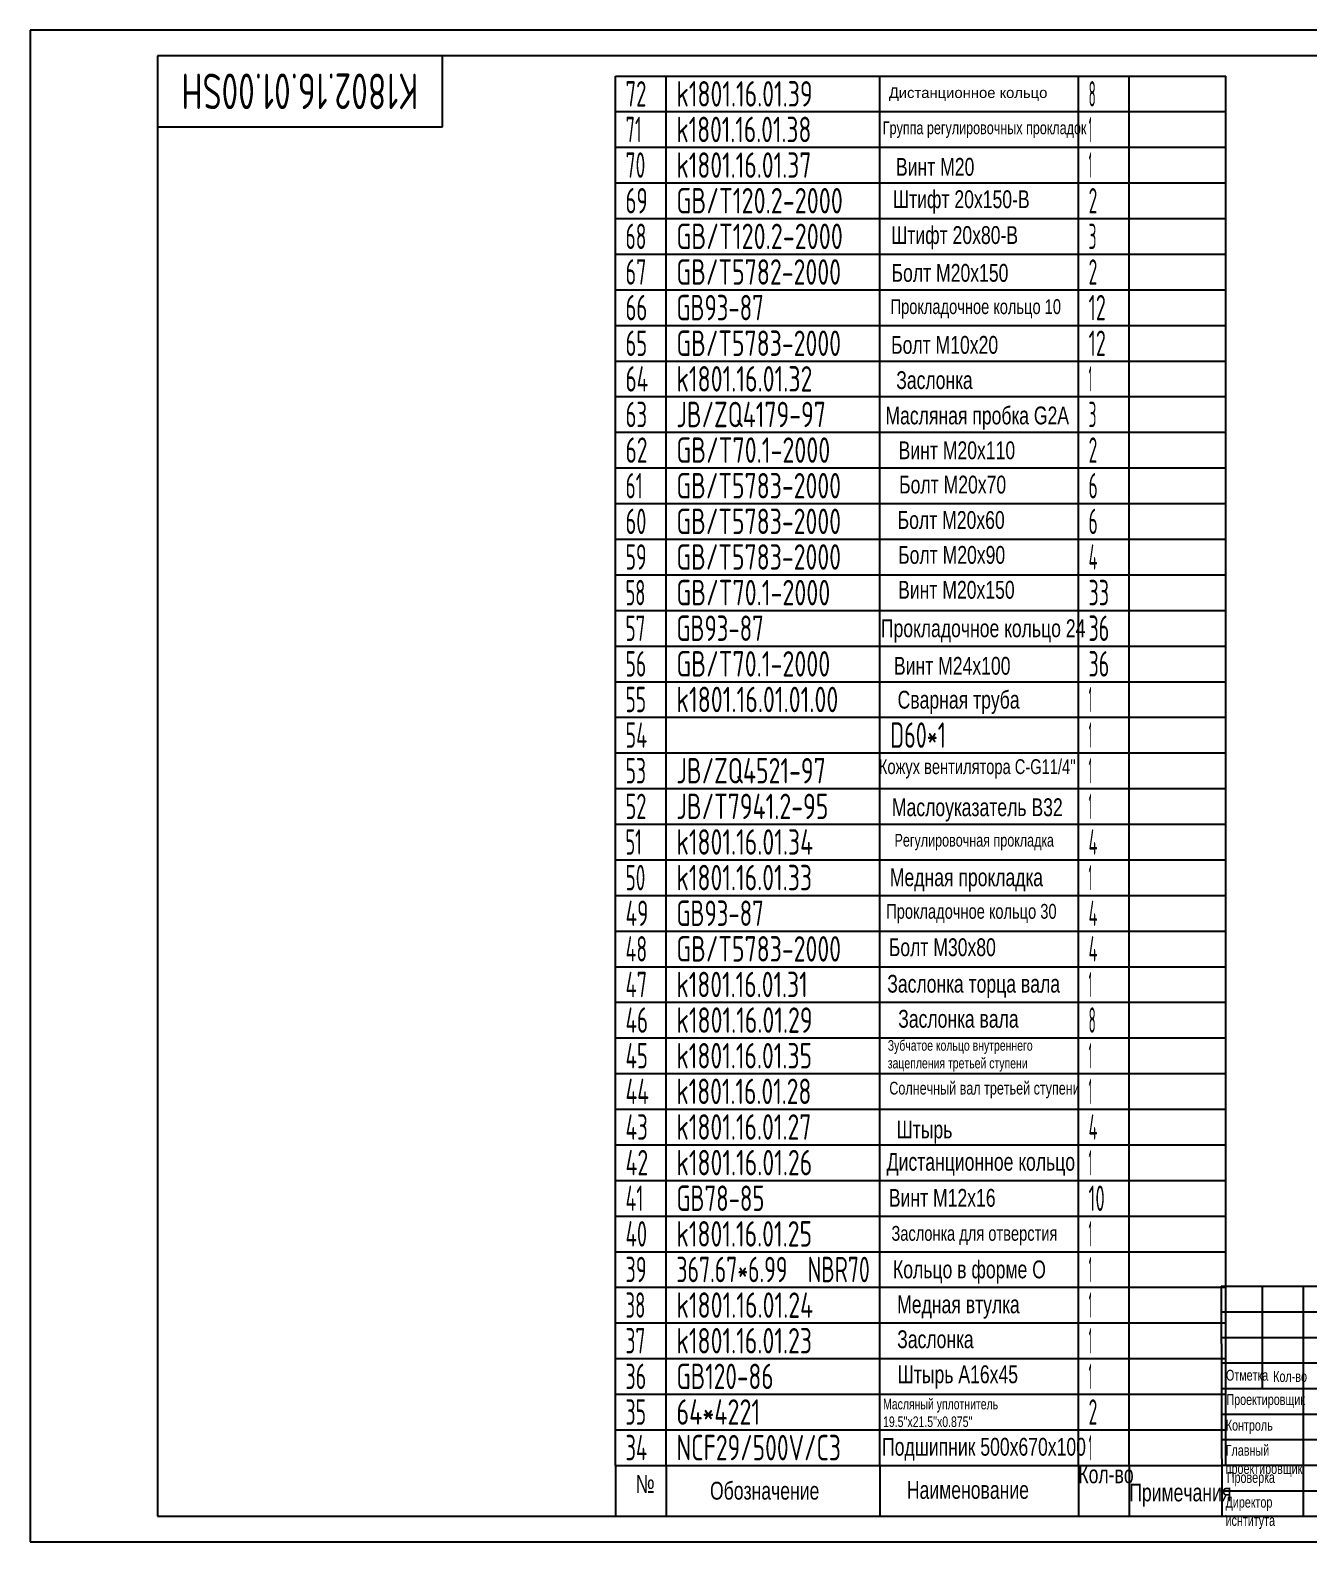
# Model space of a CAD drawing. Header units: millimetres. Extents: x 0 to 5040, y -139 to 3564.
# Drawn here: x 0 to 3013, y 0 to 3564 of the extents above; entities that cross this region are included whole.
import ezdxf
from ezdxf.enums import TextEntityAlignment as Align

# ---------------------------------------------------------------- set-up
doc = ezdxf.new("R2010")
doc.units = ezdxf.units.MM
doc.header["$LTSCALE"] = 120
doc.linetypes.add('F', pattern=[0.75, 0.5, -0.25])
doc.linetypes.add('G', pattern=[2, 1.25, -0.25, 0.25, -0.25])
for name, color, linetype in [('01', 7, 'Continuous'), ('02', 1, 'Continuous'), ('04', 2, 'F'), ('05', 4, 'G'), ('11', 3, 'Continuous'), ('THICK', 7, 'Continuous')]:
    doc.layers.add(name, color=color, linetype=linetype)
doc.styles.get("Standard").update_dxf_attribs({"font": 'isocp', "width": 0.707, "bigfont": 'intecad.shx'})

# ---------------------------------------------------------------- blocks, each defined once
blk = doc.blocks.new('*U16', base_point=(251.96, 168.31))
at = {"layer": '01'}
for p, q in [((251.96, 168.31), (251.96, 182.31)), ((195.96, 168.31), (251.96, 168.31))]:
    blk.add_line(p, q, dxfattribs=at)
blk = doc.blocks.new('*U17')
at = {"layer": '04'}
blk.add_blockref('*U16', (0, 0), dxfattribs=at)
blk = doc.blocks.new('*U18')
at = {"layer": '01'}
for points in [[(415, 292), (25, 292)], [(25, 292), (25, 5)], [(415, 5), (415, 292)], [(25, 5), (415, 5)]]:
    blk.add_lwpolyline(points, dxfattribs=at)
at = {"layer": '02'}
for points in [[(420, 297), (0, 297)], [(0, 297), (0, 0)], [(420, 0), (420, 297)], [(0, 0), (420, 0)]]:
    blk.add_lwpolyline(points, dxfattribs=at)
blk = doc.blocks.new('*U56')
at = {"layer": '01'}
for p, q in [((0, -84), (0, 0)), ((1440, -84), (1440, 0))]:
    blk.add_line(p, q, dxfattribs=at)
at = {"layer": '02'}
for p, q in [((0, 0), (120, 0)), ((120, -84), (120, 0)), ((120, 0), (624, 0)), ((624, -84), (624, 0)), ((624, 0), (1092, 0)), ((1092, -84), (1092, 0)), ((1092, 0), (1212, 0)), ((1212, -84), (1212, 0)), ((1212, 0), (1440, 0))]:
    blk.add_line(p, q, dxfattribs=at)
blk = doc.blocks.new('*U57')
at = {"layer": '01'}
for p, q in [((0, -84), (0, 0)), ((1440, -84), (1440, 0))]:
    blk.add_line(p, q, dxfattribs=at)
at = {"layer": '02'}
for p, q in [((0, 0), (120, 0)), ((120, -84), (120, 0)), ((120, 0), (624, 0)), ((624, -84), (624, 0)), ((624, 0), (1092, 0)), ((1092, -84), (1092, 0)), ((1092, 0), (1212, 0)), ((1212, -84), (1212, 0)), ((1212, 0), (1440, 0))]:
    blk.add_line(p, q, dxfattribs=at)
blk = doc.blocks.new('*U58')
at = {"layer": '01'}
for p, q in [((0, -84), (0, 0)), ((1440, -84), (1440, 0))]:
    blk.add_line(p, q, dxfattribs=at)
at = {"layer": '02'}
for p, q in [((0, 0), (120, 0)), ((120, -84), (120, 0)), ((120, 0), (624, 0)), ((624, -84), (624, 0)), ((624, 0), (1092, 0)), ((1092, -84), (1092, 0)), ((1092, 0), (1212, 0)), ((1212, -84), (1212, 0)), ((1212, 0), (1440, 0))]:
    blk.add_line(p, q, dxfattribs=at)
blk = doc.blocks.new('*U59')
at = {"layer": '01'}
for p, q in [((0, -84), (0, 0)), ((1440, -84), (1440, 0))]:
    blk.add_line(p, q, dxfattribs=at)
at = {"layer": '02'}
for p, q in [((0, 0), (120, 0)), ((120, -84), (120, 0)), ((120, 0), (624, 0)), ((624, -84), (624, 0)), ((624, 0), (1092, 0)), ((1092, -84), (1092, 0)), ((1092, 0), (1212, 0)), ((1212, -84), (1212, 0)), ((1212, 0), (1440, 0))]:
    blk.add_line(p, q, dxfattribs=at)
blk = doc.blocks.new('*U60')
at = {"layer": '01'}
for p, q in [((0, -84), (0, 0)), ((1440, -84), (1440, 0))]:
    blk.add_line(p, q, dxfattribs=at)
at = {"layer": '02'}
for p, q in [((0, 0), (120, 0)), ((120, -84), (120, 0)), ((120, 0), (624, 0)), ((624, -84), (624, 0)), ((624, 0), (1092, 0)), ((1092, -84), (1092, 0)), ((1092, 0), (1212, 0)), ((1212, -84), (1212, 0)), ((1212, 0), (1440, 0))]:
    blk.add_line(p, q, dxfattribs=at)
blk = doc.blocks.new('*U61')
at = {"layer": '01'}
for p, q in [((0, -84), (0, 0)), ((1440, -84), (1440, 0))]:
    blk.add_line(p, q, dxfattribs=at)
at = {"layer": '02'}
for p, q in [((0, 0), (120, 0)), ((120, -84), (120, 0)), ((120, 0), (624, 0)), ((624, -84), (624, 0)), ((624, 0), (1092, 0)), ((1092, -84), (1092, 0)), ((1092, 0), (1212, 0)), ((1212, -84), (1212, 0)), ((1212, 0), (1440, 0))]:
    blk.add_line(p, q, dxfattribs=at)
blk = doc.blocks.new('*U62')
at = {"layer": '01'}
for p, q in [((0, -84), (0, 0)), ((1440, -84), (1440, 0))]:
    blk.add_line(p, q, dxfattribs=at)
at = {"layer": '02'}
for p, q in [((0, 0), (120, 0)), ((120, -84), (120, 0)), ((120, 0), (624, 0)), ((624, -84), (624, 0)), ((624, 0), (1092, 0)), ((1092, -84), (1092, 0)), ((1092, 0), (1212, 0)), ((1212, -84), (1212, 0)), ((1212, 0), (1440, 0))]:
    blk.add_line(p, q, dxfattribs=at)
blk = doc.blocks.new('*U63')
at = {"layer": '01'}
for p, q in [((0, -84), (0, 0)), ((1440, -84), (1440, 0))]:
    blk.add_line(p, q, dxfattribs=at)
at = {"layer": '02'}
for p, q in [((0, 0), (120, 0)), ((120, -84), (120, 0)), ((120, 0), (624, 0)), ((624, -84), (624, 0)), ((624, 0), (1092, 0)), ((1092, -84), (1092, 0)), ((1092, 0), (1212, 0)), ((1212, -84), (1212, 0)), ((1212, 0), (1440, 0))]:
    blk.add_line(p, q, dxfattribs=at)
blk = doc.blocks.new('*U64')
at = {"layer": '01'}
for p, q in [((0, -84), (0, 0)), ((1440, -84), (1440, 0))]:
    blk.add_line(p, q, dxfattribs=at)
at = {"layer": '02'}
for p, q in [((0, 0), (120, 0)), ((120, -84), (120, 0)), ((120, 0), (624, 0)), ((624, -84), (624, 0)), ((624, 0), (1092, 0)), ((1092, -84), (1092, 0)), ((1092, 0), (1212, 0)), ((1212, -84), (1212, 0)), ((1212, 0), (1440, 0))]:
    blk.add_line(p, q, dxfattribs=at)
blk = doc.blocks.new('*U65')
at = {"layer": '01'}
for p, q in [((0, -84), (0, 0)), ((1440, -84), (1440, 0))]:
    blk.add_line(p, q, dxfattribs=at)
at = {"layer": '02'}
for p, q in [((0, 0), (120, 0)), ((120, -84), (120, 0)), ((120, 0), (624, 0)), ((624, -84), (624, 0)), ((624, 0), (1092, 0)), ((1092, -84), (1092, 0)), ((1092, 0), (1212, 0)), ((1212, -84), (1212, 0)), ((1212, 0), (1440, 0))]:
    blk.add_line(p, q, dxfattribs=at)
blk = doc.blocks.new('*U66')
at = {"layer": '01'}
for p, q in [((0, -84), (0, 0)), ((1440, -84), (1440, 0))]:
    blk.add_line(p, q, dxfattribs=at)
at = {"layer": '02'}
for p, q in [((0, 0), (120, 0)), ((120, -84), (120, 0)), ((120, 0), (624, 0)), ((624, -84), (624, 0)), ((624, 0), (1092, 0)), ((1092, -84), (1092, 0)), ((1092, 0), (1212, 0)), ((1212, -84), (1212, 0)), ((1212, 0), (1440, 0))]:
    blk.add_line(p, q, dxfattribs=at)
blk = doc.blocks.new('*U67')
at = {"layer": '01'}
for p, q in [((0, -84), (0, 0)), ((1440, -84), (1440, 0))]:
    blk.add_line(p, q, dxfattribs=at)
at = {"layer": '02'}
for p, q in [((0, 0), (120, 0)), ((120, -84), (120, 0)), ((120, 0), (624, 0)), ((624, -84), (624, 0)), ((624, 0), (1092, 0)), ((1092, -84), (1092, 0)), ((1092, 0), (1212, 0)), ((1212, -84), (1212, 0)), ((1212, 0), (1440, 0))]:
    blk.add_line(p, q, dxfattribs=at)
blk = doc.blocks.new('*U68')
at = {"layer": '01'}
for p, q in [((0, -84), (0, 0)), ((1440, -84), (1440, 0))]:
    blk.add_line(p, q, dxfattribs=at)
at = {"layer": '02'}
for p, q in [((0, 0), (120, 0)), ((120, -84), (120, 0)), ((120, 0), (624, 0)), ((624, -84), (624, 0)), ((624, 0), (1092, 0)), ((1092, -84), (1092, 0)), ((1092, 0), (1212, 0)), ((1212, -84), (1212, 0)), ((1212, 0), (1440, 0))]:
    blk.add_line(p, q, dxfattribs=at)
blk = doc.blocks.new('*U69')
at = {"layer": '01'}
for p, q in [((0, -84), (0, 0)), ((1440, -84), (1440, 0))]:
    blk.add_line(p, q, dxfattribs=at)
at = {"layer": '02'}
for p, q in [((0, 0), (120, 0)), ((120, -84), (120, 0)), ((120, 0), (624, 0)), ((624, -84), (624, 0)), ((624, 0), (1092, 0)), ((1092, -84), (1092, 0)), ((1092, 0), (1212, 0)), ((1212, -84), (1212, 0)), ((1212, 0), (1440, 0))]:
    blk.add_line(p, q, dxfattribs=at)
blk = doc.blocks.new('*U70')
at = {"layer": '01'}
for p, q in [((0, -84), (0, 0)), ((1440, -84), (1440, 0))]:
    blk.add_line(p, q, dxfattribs=at)
at = {"layer": '02'}
for p, q in [((0, 0), (120, 0)), ((120, -84), (120, 0)), ((120, 0), (624, 0)), ((624, -84), (624, 0)), ((624, 0), (1092, 0)), ((1092, -84), (1092, 0)), ((1092, 0), (1212, 0)), ((1212, -84), (1212, 0)), ((1212, 0), (1440, 0))]:
    blk.add_line(p, q, dxfattribs=at)
blk = doc.blocks.new('*U71')
at = {"layer": '01'}
for p, q in [((0, -84), (0, 0)), ((1440, -84), (1440, 0))]:
    blk.add_line(p, q, dxfattribs=at)
at = {"layer": '02'}
for p, q in [((0, 0), (120, 0)), ((120, -84), (120, 0)), ((120, 0), (624, 0)), ((624, -84), (624, 0)), ((624, 0), (1092, 0)), ((1092, -84), (1092, 0)), ((1092, 0), (1212, 0)), ((1212, -84), (1212, 0)), ((1212, 0), (1440, 0))]:
    blk.add_line(p, q, dxfattribs=at)
blk = doc.blocks.new('*U72')
at = {"layer": '01'}
for p, q in [((0, -84), (0, 0)), ((1440, -84), (1440, 0))]:
    blk.add_line(p, q, dxfattribs=at)
at = {"layer": '02'}
for p, q in [((0, 0), (120, 0)), ((120, -84), (120, 0)), ((120, 0), (624, 0)), ((624, -84), (624, 0)), ((624, 0), (1092, 0)), ((1092, -84), (1092, 0)), ((1092, 0), (1212, 0)), ((1212, -84), (1212, 0)), ((1212, 0), (1440, 0))]:
    blk.add_line(p, q, dxfattribs=at)
blk = doc.blocks.new('*U73')
at = {"layer": '01'}
for p, q in [((0, -84), (0, 0)), ((1440, -84), (1440, 0))]:
    blk.add_line(p, q, dxfattribs=at)
at = {"layer": '02'}
for p, q in [((0, 0), (120, 0)), ((120, -84), (120, 0)), ((120, 0), (624, 0)), ((624, -84), (624, 0)), ((624, 0), (1092, 0)), ((1092, -84), (1092, 0)), ((1092, 0), (1212, 0)), ((1212, -84), (1212, 0)), ((1212, 0), (1440, 0))]:
    blk.add_line(p, q, dxfattribs=at)
blk = doc.blocks.new('*U74')
at = {"layer": '01'}
for p, q in [((0, -84), (0, 0)), ((1440, -84), (1440, 0))]:
    blk.add_line(p, q, dxfattribs=at)
at = {"layer": '02'}
for p, q in [((0, 0), (120, 0)), ((120, -84), (120, 0)), ((120, 0), (624, 0)), ((624, -84), (624, 0)), ((624, 0), (1092, 0)), ((1092, -84), (1092, 0)), ((1092, 0), (1212, 0)), ((1212, -84), (1212, 0)), ((1212, 0), (1440, 0))]:
    blk.add_line(p, q, dxfattribs=at)
blk = doc.blocks.new('*U75')
at = {"layer": '01'}
for p, q in [((0, -84), (0, 0)), ((1440, -84), (1440, 0))]:
    blk.add_line(p, q, dxfattribs=at)
at = {"layer": '02'}
for p, q in [((0, 0), (120, 0)), ((120, -84), (120, 0)), ((120, 0), (624, 0)), ((624, -84), (624, 0)), ((624, 0), (1092, 0)), ((1092, -84), (1092, 0)), ((1092, 0), (1212, 0)), ((1212, -84), (1212, 0)), ((1212, 0), (1440, 0))]:
    blk.add_line(p, q, dxfattribs=at)
blk = doc.blocks.new('*U76')
at = {"layer": '01'}
for p, q in [((0, -84), (0, 0)), ((1440, -84), (1440, 0))]:
    blk.add_line(p, q, dxfattribs=at)
at = {"layer": '02'}
for p, q in [((0, 0), (120, 0)), ((120, -84), (120, 0)), ((120, 0), (624, 0)), ((624, -84), (624, 0)), ((624, 0), (1092, 0)), ((1092, -84), (1092, 0)), ((1092, 0), (1212, 0)), ((1212, -84), (1212, 0)), ((1212, 0), (1440, 0))]:
    blk.add_line(p, q, dxfattribs=at)
blk = doc.blocks.new('*U77')
at = {"layer": '01'}
for p, q in [((0, -84), (0, 0)), ((1440, -84), (1440, 0))]:
    blk.add_line(p, q, dxfattribs=at)
at = {"layer": '02'}
for p, q in [((0, 0), (120, 0)), ((120, -84), (120, 0)), ((120, 0), (624, 0)), ((624, -84), (624, 0)), ((624, 0), (1092, 0)), ((1092, -84), (1092, 0)), ((1092, 0), (1212, 0)), ((1212, -84), (1212, 0)), ((1212, 0), (1440, 0))]:
    blk.add_line(p, q, dxfattribs=at)
blk = doc.blocks.new('*U78')
at = {"layer": '01'}
for p, q in [((0, -84), (0, 0)), ((1440, -84), (1440, 0))]:
    blk.add_line(p, q, dxfattribs=at)
at = {"layer": '02'}
for p, q in [((0, 0), (120, 0)), ((120, -84), (120, 0)), ((120, 0), (624, 0)), ((624, -84), (624, 0)), ((624, 0), (1092, 0)), ((1092, -84), (1092, 0)), ((1092, 0), (1212, 0)), ((1212, -84), (1212, 0)), ((1212, 0), (1440, 0))]:
    blk.add_line(p, q, dxfattribs=at)
blk = doc.blocks.new('*U79')
at = {"layer": '01'}
for p, q in [((0, -84), (0, 0)), ((1440, -84), (1440, 0))]:
    blk.add_line(p, q, dxfattribs=at)
at = {"layer": '02'}
for p, q in [((0, 0), (120, 0)), ((120, -84), (120, 0)), ((120, 0), (624, 0)), ((624, -84), (624, 0)), ((624, 0), (1092, 0)), ((1092, -84), (1092, 0)), ((1092, 0), (1212, 0)), ((1212, -84), (1212, 0)), ((1212, 0), (1440, 0))]:
    blk.add_line(p, q, dxfattribs=at)
blk = doc.blocks.new('*U80')
at = {"layer": '01'}
for p, q in [((0, -84), (0, 0)), ((1440, -84), (1440, 0))]:
    blk.add_line(p, q, dxfattribs=at)
at = {"layer": '02'}
for p, q in [((0, 0), (120, 0)), ((120, -84), (120, 0)), ((120, 0), (624, 0)), ((624, -84), (624, 0)), ((624, 0), (1092, 0)), ((1092, -84), (1092, 0)), ((1092, 0), (1212, 0)), ((1212, -84), (1212, 0)), ((1212, 0), (1440, 0))]:
    blk.add_line(p, q, dxfattribs=at)
blk = doc.blocks.new('*U81')
at = {"layer": '01'}
for p, q in [((0, -84), (0, 0)), ((1440, -84), (1440, 0))]:
    blk.add_line(p, q, dxfattribs=at)
at = {"layer": '02'}
for p, q in [((0, 0), (120, 0)), ((120, -84), (120, 0)), ((120, 0), (624, 0)), ((624, -84), (624, 0)), ((624, 0), (1092, 0)), ((1092, -84), (1092, 0)), ((1092, 0), (1212, 0)), ((1212, -84), (1212, 0)), ((1212, 0), (1440, 0))]:
    blk.add_line(p, q, dxfattribs=at)
blk = doc.blocks.new('*U82')
at = {"layer": '01'}
for p, q in [((0, -84), (0, 0)), ((1440, -84), (1440, 0))]:
    blk.add_line(p, q, dxfattribs=at)
at = {"layer": '02'}
for p, q in [((0, 0), (120, 0)), ((120, -84), (120, 0)), ((120, 0), (624, 0)), ((624, -84), (624, 0)), ((624, 0), (1092, 0)), ((1092, -84), (1092, 0)), ((1092, 0), (1212, 0)), ((1212, -84), (1212, 0)), ((1212, 0), (1440, 0))]:
    blk.add_line(p, q, dxfattribs=at)
blk = doc.blocks.new('*U83')
at = {"layer": '01'}
for p, q in [((0, -84), (0, 0)), ((1440, -84), (1440, 0))]:
    blk.add_line(p, q, dxfattribs=at)
at = {"layer": '02'}
for p, q in [((0, 0), (120, 0)), ((120, -84), (120, 0)), ((120, 0), (624, 0)), ((624, -84), (624, 0)), ((624, 0), (1092, 0)), ((1092, -84), (1092, 0)), ((1092, 0), (1212, 0)), ((1212, -84), (1212, 0)), ((1212, 0), (1440, 0))]:
    blk.add_line(p, q, dxfattribs=at)
blk = doc.blocks.new('*U84')
at = {"layer": '01'}
for p, q in [((0, -84), (0, 0)), ((1440, -84), (1440, 0))]:
    blk.add_line(p, q, dxfattribs=at)
at = {"layer": '02'}
for p, q in [((0, 0), (120, 0)), ((120, -84), (120, 0)), ((120, 0), (624, 0)), ((624, -84), (624, 0)), ((624, 0), (1092, 0)), ((1092, -84), (1092, 0)), ((1092, 0), (1212, 0)), ((1212, -84), (1212, 0)), ((1212, 0), (1440, 0))]:
    blk.add_line(p, q, dxfattribs=at)
blk = doc.blocks.new('*U85')
at = {"layer": '01'}
for p, q in [((0, -84), (0, 0)), ((1440, -84), (1440, 0))]:
    blk.add_line(p, q, dxfattribs=at)
at = {"layer": '02'}
for p, q in [((0, 0), (120, 0)), ((120, -84), (120, 0)), ((120, 0), (624, 0)), ((624, -84), (624, 0)), ((624, 0), (1092, 0)), ((1092, -84), (1092, 0)), ((1092, 0), (1212, 0)), ((1212, -84), (1212, 0)), ((1212, 0), (1440, 0))]:
    blk.add_line(p, q, dxfattribs=at)
blk = doc.blocks.new('*U86')
at = {"layer": '01'}
for p, q in [((0, -84), (0, 0)), ((1440, -84), (1440, 0))]:
    blk.add_line(p, q, dxfattribs=at)
at = {"layer": '02'}
for p, q in [((0, 0), (120, 0)), ((120, -84), (120, 0)), ((120, 0), (624, 0)), ((624, -84), (624, 0)), ((624, 0), (1092, 0)), ((1092, -84), (1092, 0)), ((1092, 0), (1212, 0)), ((1212, -84), (1212, 0)), ((1212, 0), (1440, 0))]:
    blk.add_line(p, q, dxfattribs=at)
blk = doc.blocks.new('*U87')
at = {"layer": '01'}
for p, q in [((0, -84), (0, 0)), ((1440, -84), (1440, 0))]:
    blk.add_line(p, q, dxfattribs=at)
at = {"layer": '02'}
for p, q in [((0, 0), (120, 0)), ((120, -84), (120, 0)), ((120, 0), (624, 0)), ((624, -84), (624, 0)), ((624, 0), (1092, 0)), ((1092, -84), (1092, 0)), ((1092, 0), (1212, 0)), ((1212, -84), (1212, 0)), ((1212, 0), (1440, 0))]:
    blk.add_line(p, q, dxfattribs=at)
blk = doc.blocks.new('*U88')
at = {"layer": '01'}
for p, q in [((0, -84), (0, 0)), ((1440, -84), (1440, 0))]:
    blk.add_line(p, q, dxfattribs=at)
at = {"layer": '02'}
for p, q in [((0, 0), (120, 0)), ((120, -84), (120, 0)), ((120, 0), (624, 0)), ((624, -84), (624, 0)), ((624, 0), (1092, 0)), ((1092, -84), (1092, 0)), ((1092, 0), (1212, 0)), ((1212, -84), (1212, 0)), ((1212, 0), (1440, 0))]:
    blk.add_line(p, q, dxfattribs=at)
blk = doc.blocks.new('*U89')
at = {"layer": '01'}
for p, q in [((0, -84), (0, 0)), ((1440, -84), (1440, 0))]:
    blk.add_line(p, q, dxfattribs=at)
at = {"layer": '02'}
for p, q in [((0, 0), (120, 0)), ((120, -84), (120, 0)), ((120, 0), (624, 0)), ((624, -84), (624, 0)), ((624, 0), (1092, 0)), ((1092, -84), (1092, 0)), ((1092, 0), (1212, 0)), ((1212, -84), (1212, 0)), ((1212, 0), (1440, 0))]:
    blk.add_line(p, q, dxfattribs=at)
blk = doc.blocks.new('*U90')
at = {"layer": '01'}
for p, q in [((0, -84), (0, 0)), ((1440, -84), (1440, 0))]:
    blk.add_line(p, q, dxfattribs=at)
at = {"layer": '02'}
for p, q in [((0, 0), (120, 0)), ((120, -84), (120, 0)), ((120, 0), (624, 0)), ((624, -84), (624, 0)), ((624, 0), (1092, 0)), ((1092, -84), (1092, 0)), ((1092, 0), (1212, 0)), ((1212, -84), (1212, 0)), ((1212, 0), (1440, 0))]:
    blk.add_line(p, q, dxfattribs=at)
blk = doc.blocks.new('*U91')
at = {"layer": '01'}
for p, q in [((0, -84), (0, 0)), ((1440, -84), (1440, 0))]:
    blk.add_line(p, q, dxfattribs=at)
at = {"layer": '02'}
for p, q in [((0, 0), (120, 0)), ((120, -84), (120, 0)), ((120, 0), (624, 0)), ((624, -84), (624, 0)), ((624, 0), (1092, 0)), ((1092, -84), (1092, 0)), ((1092, 0), (1212, 0)), ((1212, -84), (1212, 0)), ((1212, 0), (1440, 0))]:
    blk.add_line(p, q, dxfattribs=at)
blk = doc.blocks.new('*U92')
at = {"layer": '01'}
for p, q in [((0, -84), (0, 0)), ((1440, -84), (1440, 0))]:
    blk.add_line(p, q, dxfattribs=at)
at = {"layer": '02'}
for p, q in [((0, 0), (120, 0)), ((120, -84), (120, 0)), ((120, 0), (624, 0)), ((624, -84), (624, 0)), ((624, 0), (1092, 0)), ((1092, -84), (1092, 0)), ((1092, 0), (1212, 0)), ((1212, -84), (1212, 0)), ((1212, 0), (1440, 0))]:
    blk.add_line(p, q, dxfattribs=at)
blk = doc.blocks.new('*U93')
at = {"layer": '01'}
for p, q in [((0, -84), (0, 0)), ((1440, -84), (1440, 0))]:
    blk.add_line(p, q, dxfattribs=at)
at = {"layer": '02'}
for p, q in [((0, 0), (120, 0)), ((120, -84), (120, 0)), ((120, 0), (624, 0)), ((624, -84), (624, 0)), ((624, 0), (1092, 0)), ((1092, -84), (1092, 0)), ((1092, 0), (1212, 0)), ((1212, -84), (1212, 0)), ((1212, 0), (1440, 0))]:
    blk.add_line(p, q, dxfattribs=at)
blk = doc.blocks.new('*U94')
at = {"layer": '01'}
for p, q in [((0, -84), (0, 0)), ((0, 0), (120, 0)), ((120, 0), (624, 0)), ((624, 0), (1092, 0)), ((1092, 0), (1212, 0)), ((1212, 0), (1440, 0)), ((1440, -84), (1440, 0))]:
    blk.add_line(p, q, dxfattribs=at)
at = {"layer": '02'}
for p, q in [((120, -84), (120, 0)), ((624, -84), (624, 0)), ((1092, -84), (1092, 0)), ((1212, -84), (1212, 0))]:
    blk.add_line(p, q, dxfattribs=at)

msp = doc.modelspace()

# ---------------------------------------------------------------- linework, layer by layer
at = {"layer": '01'}
msp.add_point((2820, 60), dxfattribs=at)
at = {"layer": '05', "linetype": 'ByBlock'}
for p, q in [((1380, 180), (2809.8, 180)), ((1380, 180), (1380, 60)), ((1500, 180), (1500, 60)), ((2004, 180), (2004, 60)), ((2472, 180), (2472, 60)), ((2592, 180), (2592, 60))]:
    msp.add_line(p, q, dxfattribs=at)
at = {"layer": 'THICK'}
for p, q in [((2808.5, 602.5), (2810.1, 60)), ((2808.5, 602.5), (4980, 602.5)), ((2906.5, 602.2), (2906.5, 602.5)), ((2906.6, 361.4), (2906.6, 602.5)), ((3003, 60), (3003, 602.5)), ((2810.1, 421.6), (3533.4, 421.6)), ((2810.1, 361.4), (3533.4, 361.4)), ((2810.1, 60), (4980, 60))]:
    msp.add_line(p, q, dxfattribs=at)
at = {"layer": 'THICK', "color": 3}
for p, q in [((2810.1, 542.2), (3533.4, 542.2)), ((2810.1, 481.9), (3533.4, 481.9)), ((2810.1, 301.1), (3533.4, 301.1)), ((2810.1, 240.8), (3533.4, 240.8)), ((2810.1, 180.5), (3533.4, 180.5)), ((2810.1, 120.3), (3533.4, 120.3))]:
    msp.add_line(p, q, dxfattribs=at)
for p in [(2810.1, 120.3), (2810.1, 60)]:
    msp.add_point(p, dxfattribs=at)

# ---------------------------------------------------------------- block references
at = {"layer": '05', "xscale": 12, "yscale": 12, "zscale": 12}
msp.add_blockref('*U18', (0, 0), dxfattribs=at)
at = {"layer": '05', "xscale": 12, "yscale": 12}
msp.add_blockref('*U17', (972, 3336), dxfattribs=at)
at = {"layer": '05'}
for name, p in [('*U94', (1380, 3456)), ('*U93', (1380, 3372)), ('*U92', (1380, 3288)), ('*U91', (1380, 3204)), ('*U90', (1380, 3120)), ('*U89', (1380, 3036)), ('*U88', (1380, 2952)), ('*U87', (1380, 2868)), ('*U86', (1380, 2784)), ('*U85', (1380, 2700)), ('*U84', (1380, 2616)), ('*U83', (1380, 2532)), ('*U82', (1380, 2448)), ('*U81', (1380, 2364)), ('*U80', (1380, 2280)), ('*U79', (1380, 2196)), ('*U78', (1380, 2112)), ('*U77', (1380, 2028)), ('*U76', (1380, 1944)), ('*U75', (1380, 1860)), ('*U74', (1380, 1776)), ('*U73', (1380, 1692)), ('*U72', (1380, 1608)), ('*U71', (1380, 1524)), ('*U70', (1380, 1440)), ('*U69', (1380, 1356)), ('*U68', (1380, 1272)), ('*U67', (1380, 1188)), ('*U66', (1380, 1104)), ('*U65', (1380, 1020)), ('*U64', (1380, 936)), ('*U63', (1380, 852)), ('*U62', (1380, 768)), ('*U61', (1380, 684)), ('*U60', (1380, 600)), ('*U59', (1380, 516)), ('*U58', (1380, 432)), ('*U57', (1380, 348)), ('*U56', (1380, 264))]:
    msp.add_blockref(name, p, dxfattribs=at)

# ---------------------------------------------------------------- texts
at = {"layer": '01', "char_height": 25.704, "attachment_point": 1}
for s, insert in [('{\\fArial|b0|i0|c204|p34;Отметка}', (2820, 405.6)), ('{\\fArial|b0|i0|c204|p34;Кол-во}', (2931.4, 402.6)), ('{\\fArial|b0|i0|c204|p34;Проектировщик}', (2821.1, 348.2)), ('{\\fArial|b0|i0|c204|p34;Контроль}', (2819.6, 287.6)), ('{\\fArial|b0|i0|c204|p34;Главный\\Pпроектировщик}', (2819.4, 228.5)), ('{\\fArial|b0|i0|c204|p34;Проверка}', (2821.9, 164.5)), ('{\\fArial|b0|i0|c204|p34;Директор\\Pиснтитута}', (2819, 106.1))]:
    msp.add_mtext(s, dxfattribs=dict(at, insert=insert))
at = {"layer": '05', "attachment_point": 1}
for s, insert, char_height in [('{\\fArial|b0|i0|c204|p34;\\W1;\\C3;Дистанционное кольцо}', (2024.8, 3429.2), 25), ('{\\fArial|b0|i0|c204|p34;\\C3;Группа регулировочных прокладок}', (2010.7, 3348.8), 30), ('{\\fArial|b0|i0|c204|p34;\\C3;Винт М20}', (2041.7, 3262.9), 42), ('{\\fArial|b0|i0|c204|p34;\\C3;Штифт 20х150-В}', (2034.7, 3186.5), 42), ('{\\fArial|b0|i0|c204|p34;\\C3;Штифт 20х80-В}', (2030.5, 3102), 42), ('{\\fArial|b0|i0|c204|p34;\\C3;Болт М20х150}', (2031.3, 3012.9), 42), ('{\\fArial|b0|i0|c204|p34;\\C3;Прокладочное кольцо 10}', (2029.1, 2929.8), 35), ('{\\fArial|b0|i0|c204|p34;\\C3;Болт М10х20}', (2030.2, 2843.1), 42), ('{\\fArial|b0|i0|c204|p34;\\C3;Масляная пробка \\fArial|b0|i0|c0|p34;G2A}', (2016.9, 2676.7), 42), ('{\\fArial|b0|i0|c204|p34;\\C3;Винт М20х110}', (2048, 2594.5), 42), ('{\\fArial|b0|i0|c204|p34;\\C3;Болт М20х70}', (2049.1, 2513.7), 42), ('{\\fArial|b0|i0|c204|p34;\\C3;Болт М20х60}', (2045.7, 2430.2), 42), ('{\\fArial|b0|i0|c204|p34;\\C3;Болт М20х90}', (2046.8, 2347.9), 42), ('{\\fArial|b0|i0|c204|p34;\\C3;Винт М20х150}', (2046.8, 2265.6), 42), ('{\\fArial|b0|i0|c204|p34;\\C3;Прокладочное кольцо 24}', (2006.2, 2174.9), 42), ('{\\fArial|b0|i0|c204|p34;\\C3;Винт М24х100}', (2037, 2086.4), 42), ('{\\fArial|b0|i0|c204|p34;\\C3;Сварная труба}', (2045.6, 2006.5), 42), ("\\A1;{\\fArial|b0|i0|c204|p34;\\C3;Кожух вентилятора \\fArial|b0|i0|c0|p34;C-G11/4''}", (2001.5, 1845.1), 35), ('{\\fArial|b0|i0|c204|p34;\\C3;Маслоуказатель В32}', (2032.2, 1752.9), 42), ('{\\fArial|b0|i0|c204|p34;\\C3;Регулировочная прокладка}', (2038.4, 1669.1), 30), ('{\\fArial|b0|i0|c204|p34;\\C3;Медная прокладка}', (2027.3, 1587.7), 42), ('{\\fArial|b0|i0|c204|p34;\\C3;Прокладочное кольцо 30}', (2018.7, 1504), 35), ('{\\fArial|b0|i0|c204|p34;\\C3;Болт М30х80}', (2024.8, 1422.8), 42), ('{\\fArial|b0|i0|c204|p34;\\C3;Заслонка торца вала}', (2021.2, 1336.8), 42), ('{\\fArial|b0|i0|c204|p34;\\C3;Заслонка вала}', (2047, 1254.1), 42), ('{\\fArial|b0|i0|c204|p34;\\C3;Зубчатое кольцо внутреннего \\Pзацепления третьей ступени}', (2022.4, 1182.8), 25), ('{\\fArial|b0|i0|c204|p34;\\C3;Солнечный вал третьей ступени}', (2026.1, 1084.5), 30), ('{\\fArial|b0|i0|c204|p34;\\C3;Дистанционное кольцо}', (2019.9, 917), 42), ('{\\fArial|b0|i0|c204|p34;\\C3;Винт М12х16}', (2024.9, 831.9), 42), ('{\\fArial|b0|i0|c204|p34;\\C3;Заслонка для отверстия}', (2031.1, 744.7), 35), ('{\\fArial|b0|i0|c204|p34;\\C3;Кольцо в форме О}', (2034.8, 663.2), 42), ('{\\fArial|b0|i0|c204|p34;\\C3;Медная втулка}', (2044.6, 580.8), 42), ('{\\fArial|b0|i0|c204|p34;\\C3;Штырь А16х45}', (2045.9, 415.9), 42), ("{\\fArial|b0|i0|c204|p34;\\C3;Масляный уплотнитель \\P19.5\\fArial|b0|i0|c0|p34;''x21.5''x0.875''}", (2011.4, 337.2), 25), ('{\\fArial|b0|i0|c204|p34;\\C3;Подшипник 500х670х100}', (2009, 245), 42), ('{\\fArial|b0|i0|c204|p34;\\C0;Кол-во}', (2472, 180), 42), ('{\\fArial|b0|i0|c204|p34;\\C0;№}', (1428.2, 157.1), 42), ('{\\fArial|b0|i0|c204|p34;\\C0;Обозначение}', (1603.2, 141.4), 42), ('{\\fArial|b0|i0|c204|p34;\\C0;Наименование}', (2067.5, 143.3), 42), ('{\\fArial|b0|i0|c204|p34;\\C0;Примечания}', (2592, 137.3), 42)]:
    msp.add_mtext(s, dxfattribs=dict(at, insert=insert, char_height=char_height))
at = {"layer": '05', "char_height": 42, "attachment_point": 1}
for s, insert, width in [('{\\fArial|b0|i0|c204|p34;\\C3;Заслонка}', (2042.4, 2760), 3.326), ('{\\fArial|b0|i0|c204|p34;\\C3;Штырь}', (2043.3, 993.2), 1.23), ('{\\fArial|b0|i0|c204|p34;\\C3;Заслонка}', (2044.6, 498.5), 1.23)]:
    msp.add_mtext(s, dxfattribs=dict(at, insert=insert, width=width))
at = {"layer": '11', "width": 0.695901}
msp.add_text('K1802.16.01.00SH', height=84, rotation=180, dxfattribs=at).set_placement((915.3, 3462), (356.7, 3462), align=Align.FIT)
at = {"layer": '11'}
for s, width, p, p2 in [('72', 0.626049, (1404, 3384), (1453.2, 3384)), ('k1801.16.01.39', 0.693266, (1524, 3384), (1845.2, 3384)), ('8', 0.514182, (2496, 3384), (2513, 3384)), ('71', 0.606, (1404, 3300), (1442.2, 3300)), ('k1801.16.01.38', 0.693137, (1524, 3300), (1842.2, 3300)), ('1', 0.404, (2496, 3300), (2504.5, 3300)), ('70', 0.622213, (1404, 3216), (1450.7, 3216)), ('k1801.16.01.37', 0.693137, (1524, 3216), (1842.2, 3216)), ('1', 0.404, (2496, 3216), (2504.5, 3216)), ('69', 0.658769, (1404, 3132), (1456.2, 3132)), ('GB/T120.2-2000', 0.699573, (1524, 3132), (1916.5, 3132)), ('2', 0.562593, (2496, 3132), (2516.6, 3132)), ('68', 0.656007, (1404, 3048), (1453.2, 3048)), ('GB/T120.2-2000', 0.699573, (1524, 3048), (1916.5, 3048)), ('3', 0.527686, (2496, 3048), (2514.7, 3048)), ('67', 0.656007, (1404, 2964), (1453.2, 2964)), ('GB/T5782-2000', 0.699493, (1524, 2964), (1912.3, 2964)), ('2', 0.562593, (2496, 2964), (2516.6, 2964)), ('66', 0.657953, (1404, 2880), (1455.3, 2880)), ('GB93-87', 0.692981, (1524, 2880), (1730, 2880)), ('12', 0.611465, (2496, 2880), (2536.7, 2880)), ('65', 0.657642, (1404, 2796), (1455, 2796)), ('GB/T5783-2000', 0.699493, (1524, 2796), (1912.3, 2796)), ('12', 0.611465, (2496, 2796), (2536.7, 2796)), ('64', 0.659784, (1404, 2712), (1457.4, 2712)), ('k1801.16.01.32', 0.693245, (1524, 2712), (1844.7, 2712)), ('1', 0.404, (2496, 2712), (2504.5, 2712)), ('63', 0.657642, (1404, 2628), (1455, 2628)), ('JB/ZQ4179-97', 0.69446, (1524, 2628), (1876.4, 2628)), ('3', 0.527686, (2496, 2628), (2514.7, 2628)), ('62', 0.658345, (1404, 2544), (1455.7, 2544)), ('GB/T70.1-2000', 0.698973, (1524, 2544), (1886.8, 2544)), ('2', 0.562593, (2496, 2544), (2516.6, 2544)), ('61', 0.646294, (1404, 2460), (1444.7, 2460)), ('GB/T5783-2000', 0.699493, (1524, 2460), (1912.3, 2460)), ('6', 0.600695, (2496, 2460), (2517.6, 2460)), ('60', 0.656039, (1404, 2376), (1453.2, 2376)), ('GB/T5783-2000', 0.699493, (1524, 2376), (1912.3, 2376)), ('6', 0.600695, (2496, 2376), (2517.6, 2376)), ('59', 0.626756, (1404, 2292), (1453.7, 2292)), ('GB/T5783-2000', 0.699493, (1524, 2292), (1912.3, 2292)), ('4', 0.543846, (2496, 2292), (2517.2, 2292)), ('58', 0.62216, (1404, 2208), (1450.7, 2208)), ('GB/T70.1-2000', 0.698973, (1524, 2208), (1886.8, 2208)), ('33', 0.624881, (2496, 2208), (2544.4, 2208)), ('57', 0.62216, (1404, 2124), (1450.7, 2124)), ('GB93-87', 0.692981, (1524, 2124), (1730, 2124)), ('36', 0.625398, (2496, 2124), (2544.8, 2124)), ('56', 0.625398, (1404, 2040), (1452.8, 2040)), ('GB/T70.1-2000', 0.698973, (1524, 2040), (1886.8, 2040)), ('36', 0.625398, (2496, 2040), (2544.8, 2040)), ('55', 0.624881, (1404, 1956), (1452.4, 1956)), ('k1801.16.01.01.00', 0.695411, (1524, 1956), (1905.8, 1956)), ('1', 0.404, (2496, 1956), (2504.5, 1956)), ('54', 0.628444, (1404, 1872), (1454.9, 1872)), ('D60*1', 0.674369, (2028, 1872), (2159.5, 1872)), ('1', 0.404, (2496, 1872), (2504.5, 1872)), ('53', 0.624881, (1404, 1788), (1452.4, 1788)), ('JB/ZQ4521-97', 0.694455, (1524, 1788), (1876.2, 1788)), ('1', 0.404, (2496, 1788), (2504.5, 1788)), ('52', 0.626049, (1404, 1704), (1453.2, 1704)), ('JB/T7941.2-95', 0.694666, (1524, 1704), (1882.4, 1704)), ('1', 0.404, (2496, 1704), (2504.5, 1704)), ('51', 0.606, (1404, 1620), (1442.2, 1620)), ('k1801.16.01.34', 0.693316, (1524, 1620), (1846.4, 1620)), ('4', 0.543846, (2496, 1620), (2517.2, 1620)), ('50', 0.622213, (1404, 1536), (1450.7, 1536)), ('k1801.16.01.33', 0.693212, (1524, 1536), (1843.9, 1536)), ('1', 0.404, (2496, 1536), (2504.5, 1536)), ('49', 0.632401, (1404, 1452), (1457.9, 1452)), ('GB93-87', 0.692981, (1524, 1452), (1730, 1452)), ('4', 0.543846, (2496, 1452), (2517.2, 1452)), ('48', 0.628444, (1404, 1368), (1454.9, 1368)), ('GB/T5783-2000', 0.699493, (1524, 1368), (1912.3, 1368)), ('4', 0.543846, (2496, 1368), (2517.2, 1368)), ('47', 0.628444, (1404, 1284), (1454.9, 1284)), ('k1801.16.01.31', 0.692765, (1524, 1284), (1833.7, 1284)), ('1', 0.404, (2496, 1284), (2504.5, 1284)), ('46', 0.631229, (1404, 1200), (1457, 1200)), ('k1801.16.01.29', 0.693266, (1524, 1200), (1845.2, 1200)), ('8', 0.514182, (2496, 1200), (2513, 1200)), ('45', 0.630783, (1404, 1116), (1456.7, 1116)), ('k1801.16.01.35', 0.693212, (1524, 1116), (1843.9, 1116)), ('1', 0.404, (2496, 1116), (2504.5, 1116)), ('44', 0.633862, (1404, 1032), (1459.1, 1032)), ('k1801.16.01.28', 0.693137, (1524, 1032), (1842.2, 1032)), ('1', 0.404, (2496, 1032), (2504.5, 1032)), ('43', 0.630783, (1404, 948), (1456.7, 948)), ('k1801.16.01.27', 0.693137, (1524, 948), (1842.2, 948)), ('4', 0.543846, (2496, 948), (2517.2, 948)), ('42', 0.63179, (1404, 864), (1457.5, 864)), ('k1801.16.01.26', 0.693227, (1524, 864), (1844.3, 864)), ('1', 0.404, (2496, 864), (2504.5, 864)), ('41', 0.614783, (1404, 780), (1446.4, 780)), ('GB78-85', 0.693087, (1524, 780), (1731.6, 780)), ('10', 0.606076, (2496, 780), (2534.2, 780)), ('40', 0.62849, (1404, 696), (1454.9, 696)), ('k1801.16.01.25', 0.693212, (1524, 696), (1843.9, 696)), ('1', 0.404, (2496, 696), (2504.5, 696)), ('39', 0.626756, (1404, 612), (1453.7, 612)), ('367.67*6.99  NBR70', 0.669145, (1524, 612), (1980, 612)), ('1', 0.404, (2496, 612), (2504.5, 612)), ('38', 0.62216, (1404, 528), (1450.7, 528)), ('k1801.16.01.24', 0.693316, (1524, 528), (1846.4, 528)), ('1', 0.404, (2496, 528), (2504.5, 528)), ('37', 0.62216, (1404, 444), (1450.7, 444)), ('k1801.16.01.23', 0.693212, (1524, 444), (1843.9, 444)), ('1', 0.404, (2496, 444), (2504.5, 444)), ('36', 0.625398, (1404, 360), (1452.8, 360)), ('GB120-86', 0.694373, (1524, 360), (1753.1, 360)), ('1', 0.404, (2496, 360), (2504.5, 360)), ('35', 0.624881, (1404, 276), (1452.4, 276)), ('64*4221', 0.693581, (1524, 276), (1721.7, 276)), ('2', 0.562593, (2496, 276), (2516.6, 276)), ('34', 0.628444, (1404, 192), (1454.9, 192)), ('NCF29/500V/C3', 0.695591, (1524, 192), (1911.9, 192)), ('1', 0.404, (2496, 192), (2504.5, 192))]:
    msp.add_text(s, height=60, dxfattribs=dict(at, width=width)).set_placement(p, p2, align=Align.FIT)

doc.saveas('drawing.dxf')
